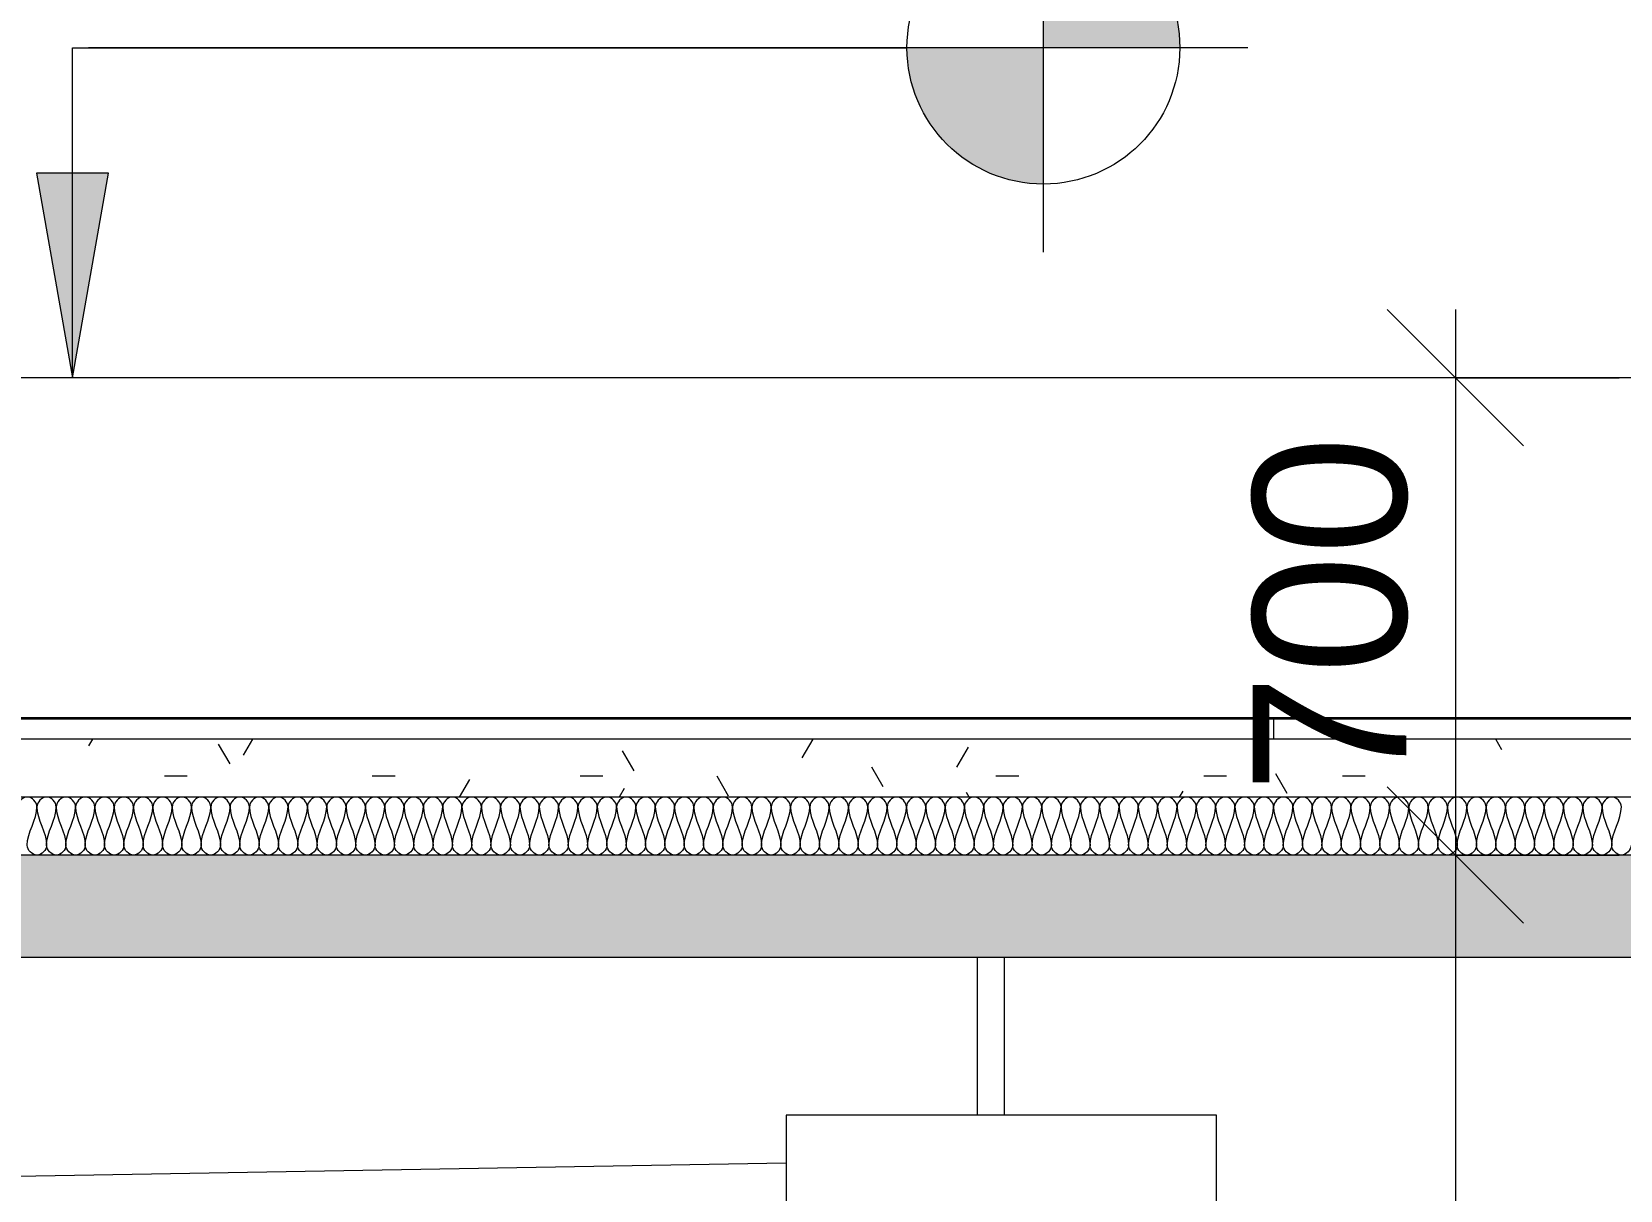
# Model space of a CAD drawing. Header units: millimetres. Extents: x -25665 to 60211, y -6376 to 13478.
# Drawn here: x 52241 to 54570, y 2558 to 4258 of the extents above; entities that cross this region are included whole.
import ezdxf

# ---------------------------------------------------------------- set-up
doc = ezdxf.new("R2010")
doc.units = ezdxf.units.MM
for name, color, linetype, lineweight in [('A-ANNO-DIMS', 211, 'Continuous', 9), ('A-ANNO-DIMS-100', 211, 'Continuous', 9), ('A-DETL', 90, 'Continuous', 9), ('A-DETL-GENF', 92, 'Continuous', 9), ('A-DETL-THIN', 151, 'Continuous', 9), ('A-DOOR', 31, 'Continuous', 9), ('A-FLOR', 192, 'Continuous', 9), ('A-FLOR-MCUT', 51, 'Continuous', 9), ('A-FLOR-PATT', 8, 'Continuous', 35), ('A-GENM', 13, 'Continuous', 9), ('G-ANNO-DIMS', 111, 'Continuous', 9)]:
    doc.layers.add(name, color=color, linetype=linetype, lineweight=lineweight)
doc.styles.add('Arial_3', font='arial.ttf', dxfattribs={"height": 225})
doc.dimstyles.new('Ele-dim-100', dxfattribs={"dimscale": 304.8, "dimtxt": 229.558365, "dimasz": 0.656168, "dimexe": 0.492126, "dimexo": 0.0625, "dimgap": 0.016404, "dimtad": 1, "dimdec": 0, "dimrnd": 5, "dimzin": 0, "dimdsep": 46, "dimtxsty": 'Arial_3', "dimblk1": 'OBLIQUE', "dimblk2": 'OBLIQUE', "dimsah": 1, "dimcen": 0.09, "dimdle": 0.328084, "dimazin": 0, "dimtfac": 1, "dimtdec": 4, "dimtix": 1, "dimtmove": 0, "dimatfit": 3, "dimfxl": 0.787402, "dimfxlon": 1, "dimtvp": 1, "dimtolj": 1, "dimtzin": 0, "dimarcsym": 2})

# ---------------------------------------------------------------- blocks, each defined once
blk = doc.blocks.new('overhead-sectinal-door - Rs1--1485922-Section - C')
at = {"layer": 'A-DOOR'}
for p, q in [((-14862.5, 2900), (-14862.5, 2668.6)), ((-14822.5, 2668.6), (-14822.5, 2900)), ((-14511.6, 2668.6), (-15142.5, 2668.6)), ((-15142.5, 2668.6), (-15142.5, 2468.6)), ((-14511.6, 2468.6), (-14511.6, 2668.6)), ((-15142.5, 2598), (-17822.5, 2551.2))]:
    blk.add_line(p, q, dxfattribs=at)
blk = doc.blocks.new('garage-proj - garage-proj-757421-Section - C')
at = {"layer": 'A-GENM'}
blk.add_line((-12977.8, 3750), (-16777.8, 3750), dxfattribs=at)
blk = doc.blocks.new('DIMBLOCK73-Section - C')
at = {"layer": 'A-ANNO-DIMS-100', "transparency": 16777216}
for p, q in [((54328, 3750), (54228, 3850)), ((54328, 3850), (54328, 3050)), ((54568, 3750), (54178, 3750)), ((54328, 3750), (54428, 3650)), ((54328, 3750), (54568, 3750)), ((54328, 3050), (54228, 3150)), ((54568, 3050), (54178, 3050)), ((54328, 3050), (54428, 2950)), ((54328, 3050), (54568, 3050))]:
    blk.add_line(p, q, dxfattribs=at)
at = {"layer": 'A-ANNO-DIMS-100', "color": 0, "transparency": 16777216, "insert": (54030.9, 3140.4), "char_height": 225, "width": 622.986, "attachment_point": 1, "rotation": 90, "line_spacing_factor": 0.941778, "style": 'Arial_3'}
blk.add_mtext('700', dxfattribs=at)
blk = doc.blocks.new('_Oblique')
at = {"color": 0, "linetype": 'ByBlock', "lineweight": -2}
blk.add_line((-0.5, -0.5), (0.5, 0.5), dxfattribs=at)
blk = doc.blocks.new('DIMBLOCK74-Section - C')
at = {"layer": 'A-ANNO-DIMS-100', "transparency": 16777216}
for p, q in [((54328, 3050), (54228, 3150)), ((54568, 3050), (54178, 3050)), ((54328, 3050), (54328, -100)), ((54328, 3050), (54428, 2950)), ((54328, 3050), (54568, 3050)), ((54328, 0), (54228, 100)), ((54568, 0), (54178, 0)), ((54328, 0), (54428, -100)), ((54328, 0), (54568, 0))]:
    blk.add_line(p, q, dxfattribs=at)
at = {"layer": 'A-ANNO-DIMS-100', "color": 0, "transparency": 16777216, "insert": (54030.9, 1178.9), "char_height": 225, "width": 830.648, "attachment_point": 1, "rotation": 90, "line_spacing_factor": 0.941778, "style": 'Arial_3'}
blk.add_mtext('3050', dxfattribs=at)
blk = doc.blocks.new('Spot Elevations - Standard-23738-Section - C')
at = {"layer": 'G-ANNO-DIMS'}
h = blk.add_hatch(color=256, dxfattribs=at)
edge = h.paths.add_edge_path()
edge.add_line((-14765.4, 4234.1), (-14565.4, 4234.1))
edge.add_arc((-14765.4, 4234.1), 200, 0, 90)
edge.add_line((-14765.4, 4434.1), (-14765.4, 4234.1))
h = blk.add_hatch(color=256, dxfattribs=at)
edge = h.paths.add_edge_path()
edge.add_line((-14765.4, 4234.1), (-14965.4, 4234.1))
edge.add_arc((-14765.4, 4234.1), 200, 180, 270)
edge.add_line((-14765.4, 4034.1), (-14765.4, 4234.1))
for p, q in [((-14765.4, 3934.1), (-14765.4, 4534.1)), ((-14465.4, 4234.1), (-16165.4, 4234.1))]:
    blk.add_line(p, q, dxfattribs=at)
blk.add_circle((-14765.4, 4234.1), 200, dxfattribs=at)

msp = doc.modelspace()

# ---------------------------------------------------------------- hatches: boundary and pattern name
at = {"layer": 'A-DETL-GENF'}
msp.add_hatch(color=253, dxfattribs=at).paths.add_polyline_path([(50411.5, 2400), (50611.5, 2400), (50611.5, 2900), (56611.4, 2900), (56611.4, 2400), (56811.4, 2400), (56811.4, 3550), (56611.4, 3550), (56611.4, 3050), (50611.5, 3050), (50611.5, 3550), (50411.5, 3550), (50411.5, 2424.4)])
at = {"layer": 'A-FLOR-PATT', "lineweight": 9}
h = msp.add_hatch(dxfattribs=at)
h.set_pattern_fill('FP_35', color=256, style=0, pattern_type=2)
h.set_pattern_definition([(90, (54060.4, 4690), (-2000, 1e-13), [])])
h.paths.add_polyline_path([(55355.6, 3220), (56371.4, 3220), (56361.4, 3250), (50861.5, 3250), (50851.5, 3220), (55310.6, 3220)])
h = msp.add_hatch(dxfattribs=at)
h.set_pattern_fill('FP_36', color=256, style=0, pattern_type=2)
h.set_pattern_definition([(0, (54060.36, 4690), (406.4, 101.6), [33.528, -271.272, 33.528, -271.272, -1625.6]), (0, (54060.36, 4690), (406.4, 101.6), [-609.6, 33.528, -576.072, 33.528, -271.272, -711.2]), (0, (54060.36, 4690), (406.4, 101.6), [-1524, 33.528, -169.672, 33.528, -474.472]), (120, (54212.76, 4740.8), (-291.1882, 301.1527), [33.528, -271.272, 33.528, -271.272, -1625.6]), (120, (54212.76, 4740.8), (-291.1882, 301.1527), [-609.6, 33.528, -576.072, 33.528, -271.272, -711.2]), (120, (54212.76, 4740.8), (-291.1882, 301.1527), [-1524, 33.528, -169.672, 33.528, -474.472]), (240, (54263.56, 4944), (-115.2118, -402.7527), [33.528, -271.272, 33.528, -271.272, -1625.6]), (240, (54263.56, 4944), (-115.2118, -402.7527), [-609.6, 33.528, -576.072, 33.528, -271.272, -711.2]), (240, (54263.56, 4944), (-115.2118, -402.7527), [-1524, 33.528, -169.672, 33.528, -474.472])])
h.paths.add_polyline_path([(50861.5, 3135), (56611.4, 3135), (56611.4, 3220), (50611.5, 3220), (50611.5, 3135), (50851.5, 3135)])
at = {"layer": 'G-ANNO-DIMS'}
msp.add_hatch(color=256, dxfattribs=at).paths.add_polyline_path([(52300.1, 3750), (52353, 4050), (52247.3, 4050)])

# ---------------------------------------------------------------- linework, layer by layer
at = {"layer": 'A-DETL'}
for points in [[(52248.1, 3120.8), (52248.1, 3127.5), (52233.9, 3142.5), (52219.8, 3127.5), (52219.8, 3120.8)], [(52276.4, 3120.8), (52276.4, 3127.5), (52262.3, 3142.5), (52248.1, 3127.5), (52248.1, 3120.8)], [(52304.8, 3120.8), (52304.8, 3127.5), (52290.6, 3142.5), (52276.4, 3127.5), (52276.4, 3120.8)], [(52333.1, 3120.8), (52333.1, 3127.5), (52318.9, 3142.5), (52304.8, 3127.5), (52304.8, 3120.8)], [(52361.4, 3120.8), (52361.4, 3127.5), (52347.3, 3142.5), (52333.1, 3127.5), (52333.1, 3120.8)], [(52389.8, 3120.8), (52389.8, 3127.5), (52375.6, 3142.5), (52361.4, 3127.5), (52361.4, 3120.8)], [(52418.1, 3120.8), (52418.1, 3127.5), (52403.9, 3142.5), (52389.8, 3127.5), (52389.8, 3120.8)], [(52446.4, 3120.8), (52446.4, 3127.5), (52432.3, 3142.5), (52418.1, 3127.5), (52418.1, 3120.8)], [(52474.8, 3120.8), (52474.8, 3127.5), (52460.6, 3142.5), (52446.4, 3127.5), (52446.4, 3120.8)], [(52503.1, 3120.8), (52503.1, 3127.5), (52488.9, 3142.5), (52474.8, 3127.5), (52474.8, 3120.8)], [(52531.4, 3120.8), (52531.4, 3127.5), (52517.3, 3142.5), (52503.1, 3127.5), (52503.1, 3120.8)], [(52559.8, 3120.8), (52559.8, 3127.5), (52545.6, 3142.5), (52531.4, 3127.5), (52531.4, 3120.8)], [(52588.1, 3120.8), (52588.1, 3127.5), (52573.9, 3142.5), (52559.8, 3127.5), (52559.8, 3120.8)], [(52616.4, 3120.8), (52616.4, 3127.5), (52602.3, 3142.5), (52588.1, 3127.5), (52588.1, 3120.8)], [(52644.8, 3120.8), (52644.8, 3127.5), (52630.6, 3142.5), (52616.4, 3127.5), (52616.4, 3120.8)], [(52673.1, 3120.8), (52673.1, 3127.5), (52658.9, 3142.5), (52644.8, 3127.5), (52644.8, 3120.8)], [(52701.4, 3120.8), (52701.4, 3127.5), (52687.3, 3142.5), (52673.1, 3127.5), (52673.1, 3120.8)], [(52729.8, 3120.8), (52729.8, 3127.5), (52715.6, 3142.5), (52701.4, 3127.5), (52701.4, 3120.8)], [(52758.1, 3120.8), (52758.1, 3127.5), (52743.9, 3142.5), (52729.8, 3127.5), (52729.8, 3120.8)], [(52786.4, 3120.8), (52786.4, 3127.5), (52772.3, 3142.5), (52758.1, 3127.5), (52758.1, 3120.8)], [(52814.8, 3120.8), (52814.8, 3127.5), (52800.6, 3142.5), (52786.4, 3127.5), (52786.4, 3120.8)], [(52843.1, 3120.8), (52843.1, 3127.5), (52828.9, 3142.5), (52814.8, 3127.5), (52814.8, 3120.8)], [(52871.4, 3120.8), (52871.4, 3127.5), (52857.3, 3142.5), (52843.1, 3127.5), (52843.1, 3120.8)], [(52899.8, 3120.8), (52899.8, 3127.5), (52885.6, 3142.5), (52871.4, 3127.5), (52871.4, 3120.8)], [(52928.1, 3120.8), (52928.1, 3127.5), (52913.9, 3142.5), (52899.8, 3127.5), (52899.8, 3120.8)], [(52956.4, 3120.8), (52956.4, 3127.5), (52942.3, 3142.5), (52928.1, 3127.5), (52928.1, 3120.8)], [(52984.8, 3120.8), (52984.8, 3127.5), (52970.6, 3142.5), (52956.4, 3127.5), (52956.4, 3120.8)], [(53013.1, 3120.8), (53013.1, 3127.5), (52998.9, 3142.5), (52984.8, 3127.5), (52984.8, 3120.8)], [(53041.4, 3120.8), (53041.4, 3127.5), (53027.3, 3142.5), (53013.1, 3127.5), (53013.1, 3120.8)], [(53069.8, 3120.8), (53069.8, 3127.5), (53055.6, 3142.5), (53041.4, 3127.5), (53041.4, 3120.8)], [(53098.1, 3120.8), (53098.1, 3127.5), (53083.9, 3142.5), (53069.8, 3127.5), (53069.8, 3120.8)], [(53126.4, 3120.8), (53126.4, 3127.5), (53112.3, 3142.5), (53098.1, 3127.5), (53098.1, 3120.8)], [(53154.8, 3120.8), (53154.8, 3127.5), (53140.6, 3142.5), (53126.4, 3127.5), (53126.4, 3120.8)], [(53183.1, 3120.8), (53183.1, 3127.5), (53168.9, 3142.5), (53154.8, 3127.5), (53154.8, 3120.8)], [(53211.4, 3120.8), (53211.4, 3127.5), (53197.3, 3142.5), (53183.1, 3127.5), (53183.1, 3120.8)], [(53239.8, 3120.8), (53239.8, 3127.5), (53225.6, 3142.5), (53211.4, 3127.5), (53211.4, 3120.8)], [(53268.1, 3120.8), (53268.1, 3127.5), (53253.9, 3142.5), (53239.8, 3127.5), (53239.8, 3120.8)], [(53296.4, 3120.8), (53296.4, 3127.5), (53282.3, 3142.5), (53268.1, 3127.5), (53268.1, 3120.8)], [(53324.8, 3120.8), (53324.8, 3127.5), (53310.6, 3142.5), (53296.4, 3127.5), (53296.4, 3120.8)], [(53353.1, 3120.8), (53353.1, 3127.5), (53338.9, 3142.5), (53324.8, 3127.5), (53324.8, 3120.8)], [(53381.4, 3120.8), (53381.4, 3127.5), (53367.3, 3142.5), (53353.1, 3127.5), (53353.1, 3120.8)], [(53409.8, 3120.8), (53409.8, 3127.5), (53395.6, 3142.5), (53381.4, 3127.5), (53381.4, 3120.8)], [(53438.1, 3120.8), (53438.1, 3127.5), (53423.9, 3142.5), (53409.8, 3127.5), (53409.8, 3120.8)], [(53466.4, 3120.8), (53466.4, 3127.5), (53452.3, 3142.5), (53438.1, 3127.5), (53438.1, 3120.8)], [(53494.8, 3120.8), (53494.8, 3127.5), (53480.6, 3142.5), (53466.4, 3127.5), (53466.4, 3120.8)], [(53523.1, 3120.8), (53523.1, 3127.5), (53508.9, 3142.5), (53494.8, 3127.5), (53494.8, 3120.8)], [(53551.4, 3120.8), (53551.4, 3127.5), (53537.3, 3142.5), (53523.1, 3127.5), (53523.1, 3120.8)], [(53579.8, 3120.8), (53579.8, 3127.5), (53565.6, 3142.5), (53551.4, 3127.5), (53551.4, 3120.8)], [(53608.1, 3120.8), (53608.1, 3127.5), (53593.9, 3142.5), (53579.8, 3127.5), (53579.8, 3120.8)], [(53636.4, 3120.8), (53636.4, 3127.5), (53622.3, 3142.5), (53608.1, 3127.5), (53608.1, 3120.8)], [(53664.8, 3120.8), (53664.8, 3127.5), (53650.6, 3142.5), (53636.4, 3127.5), (53636.4, 3120.8)], [(53693.1, 3120.8), (53693.1, 3127.5), (53678.9, 3142.5), (53664.8, 3127.5), (53664.8, 3120.8)], [(53721.4, 3120.8), (53721.4, 3127.5), (53707.3, 3142.5), (53693.1, 3127.5), (53693.1, 3120.8)], [(53749.8, 3120.8), (53749.8, 3127.5), (53735.6, 3142.5), (53721.4, 3127.5), (53721.4, 3120.8)], [(53778.1, 3120.8), (53778.1, 3127.5), (53763.9, 3142.5), (53749.8, 3127.5), (53749.8, 3120.8)], [(53806.4, 3120.8), (53806.4, 3127.5), (53792.3, 3142.5), (53778.1, 3127.5), (53778.1, 3120.8)], [(53834.8, 3120.8), (53834.8, 3127.5), (53820.6, 3142.5), (53806.4, 3127.5), (53806.4, 3120.8)], [(53863.1, 3120.8), (53863.1, 3127.5), (53848.9, 3142.5), (53834.8, 3127.5), (53834.8, 3120.8)], [(53891.4, 3120.8), (53891.4, 3127.5), (53877.3, 3142.5), (53863.1, 3127.5), (53863.1, 3120.8)], [(53919.8, 3120.8), (53919.8, 3127.5), (53905.6, 3142.5), (53891.4, 3127.5), (53891.4, 3120.8)], [(53948.1, 3120.8), (53948.1, 3127.5), (53933.9, 3142.5), (53919.8, 3127.5), (53919.8, 3120.8)], [(53976.4, 3120.8), (53976.4, 3127.5), (53962.3, 3142.5), (53948.1, 3127.5), (53948.1, 3120.8)], [(54004.8, 3120.8), (54004.8, 3127.5), (53990.6, 3142.5), (53976.4, 3127.5), (53976.4, 3120.8)], [(54033.1, 3120.8), (54033.1, 3127.5), (54018.9, 3142.5), (54004.8, 3127.5), (54004.8, 3120.8)], [(54061.4, 3120.8), (54061.4, 3127.5), (54047.3, 3142.5), (54033.1, 3127.5), (54033.1, 3120.8)], [(54089.8, 3120.8), (54089.8, 3127.5), (54075.6, 3142.5), (54061.4, 3127.5), (54061.4, 3120.8)], [(54118.1, 3120.8), (54118.1, 3127.5), (54103.9, 3142.5), (54089.8, 3127.5), (54089.8, 3120.8)], [(54146.4, 3120.8), (54146.4, 3127.5), (54132.3, 3142.5), (54118.1, 3127.5), (54118.1, 3120.8)], [(54174.8, 3120.8), (54174.8, 3127.5), (54160.6, 3142.5), (54146.4, 3127.5), (54146.4, 3120.8)], [(54203.1, 3120.8), (54203.1, 3127.5), (54188.9, 3142.5), (54174.8, 3127.5), (54174.8, 3120.8)], [(54231.4, 3120.8), (54231.4, 3127.5), (54217.3, 3142.5), (54203.1, 3127.5), (54203.1, 3120.8)], [(54259.8, 3120.8), (54259.8, 3127.5), (54245.6, 3142.5), (54231.4, 3127.5), (54231.4, 3120.8)], [(54288.1, 3120.8), (54288.1, 3127.5), (54273.9, 3142.5), (54259.8, 3127.5), (54259.8, 3120.8)], [(54316.4, 3120.8), (54316.4, 3127.5), (54302.3, 3142.5), (54288.1, 3127.5), (54288.1, 3120.8)], [(54344.8, 3120.8), (54344.8, 3127.5), (54330.6, 3142.5), (54316.4, 3127.5), (54316.4, 3120.8)], [(54373.1, 3120.8), (54373.1, 3127.5), (54358.9, 3142.5), (54344.8, 3127.5), (54344.8, 3120.8)], [(54401.4, 3120.8), (54401.4, 3127.5), (54387.3, 3142.5), (54373.1, 3127.5), (54373.1, 3120.8)], [(54429.8, 3120.8), (54429.8, 3127.5), (54415.6, 3142.5), (54401.4, 3127.5), (54401.4, 3120.8)], [(54458.1, 3120.8), (54458.1, 3127.5), (54443.9, 3142.5), (54429.8, 3127.5), (54429.8, 3120.8)], [(54486.4, 3120.8), (54486.4, 3127.5), (54472.3, 3142.5), (54458.1, 3127.5), (54458.1, 3120.8)], [(54514.8, 3120.8), (54514.8, 3127.5), (54500.6, 3142.5), (54486.4, 3127.5), (54486.4, 3120.8)], [(54543.1, 3120.8), (54543.1, 3127.5), (54528.9, 3142.5), (54514.8, 3127.5), (54514.8, 3120.8)], [(54571.4, 3120.8), (54571.4, 3127.5), (54557.3, 3142.5), (54543.1, 3127.5), (54543.1, 3120.8)], [(52233.9, 3064.2), (52233.9, 3083.6), (52248.1, 3101.4), (52248.1, 3120.8)], [(52248.1, 3120.8), (52248.1, 3101.4), (52262.3, 3083.6), (52262.3, 3064.2)], [(52262.3, 3064.2), (52262.3, 3083.6), (52276.4, 3101.4), (52276.4, 3120.8)], [(52276.4, 3120.8), (52276.4, 3101.4), (52290.6, 3083.6), (52290.6, 3064.2)], [(52290.6, 3064.2), (52290.6, 3083.6), (52304.8, 3101.4), (52304.8, 3120.8)], [(52304.8, 3120.8), (52304.8, 3101.4), (52318.9, 3083.6), (52318.9, 3064.2)], [(52318.9, 3064.2), (52318.9, 3083.6), (52333.1, 3101.4), (52333.1, 3120.8)], [(52333.1, 3120.8), (52333.1, 3101.4), (52347.3, 3083.6), (52347.3, 3064.2)], [(52347.3, 3064.2), (52347.3, 3083.6), (52361.4, 3101.4), (52361.4, 3120.8)], [(52361.4, 3120.8), (52361.4, 3101.4), (52375.6, 3083.6), (52375.6, 3064.2)], [(52375.6, 3064.2), (52375.6, 3083.6), (52389.8, 3101.4), (52389.8, 3120.8)], [(52389.8, 3120.8), (52389.8, 3101.4), (52403.9, 3083.6), (52403.9, 3064.2)], [(52403.9, 3064.2), (52403.9, 3083.6), (52418.1, 3101.4), (52418.1, 3120.8)], [(52418.1, 3120.8), (52418.1, 3101.4), (52432.3, 3083.6), (52432.3, 3064.2)], [(52432.3, 3064.2), (52432.3, 3083.6), (52446.4, 3101.4), (52446.4, 3120.8)], [(52446.4, 3120.8), (52446.4, 3101.4), (52460.6, 3083.6), (52460.6, 3064.2)], [(52460.6, 3064.2), (52460.6, 3083.6), (52474.8, 3101.4), (52474.8, 3120.8)], [(52474.8, 3120.8), (52474.8, 3101.4), (52488.9, 3083.6), (52488.9, 3064.2)], [(52488.9, 3064.2), (52488.9, 3083.6), (52503.1, 3101.4), (52503.1, 3120.8)], [(52503.1, 3120.8), (52503.1, 3101.4), (52517.3, 3083.6), (52517.3, 3064.2)], [(52517.3, 3064.2), (52517.3, 3083.6), (52531.4, 3101.4), (52531.4, 3120.8)], [(52531.4, 3120.8), (52531.4, 3101.4), (52545.6, 3083.6), (52545.6, 3064.2)], [(52545.6, 3064.2), (52545.6, 3083.6), (52559.8, 3101.4), (52559.8, 3120.8)], [(52559.8, 3120.8), (52559.8, 3101.4), (52573.9, 3083.6), (52573.9, 3064.2)], [(52573.9, 3064.2), (52573.9, 3083.6), (52588.1, 3101.4), (52588.1, 3120.8)], [(52588.1, 3120.8), (52588.1, 3101.4), (52602.3, 3083.6), (52602.3, 3064.2)], [(52602.3, 3064.2), (52602.3, 3083.6), (52616.4, 3101.4), (52616.4, 3120.8)], [(52616.4, 3120.8), (52616.4, 3101.4), (52630.6, 3083.6), (52630.6, 3064.2)], [(52630.6, 3064.2), (52630.6, 3083.6), (52644.8, 3101.4), (52644.8, 3120.8)], [(52644.8, 3120.8), (52644.8, 3101.4), (52658.9, 3083.6), (52658.9, 3064.2)], [(52658.9, 3064.2), (52658.9, 3083.6), (52673.1, 3101.4), (52673.1, 3120.8)], [(52673.1, 3120.8), (52673.1, 3101.4), (52687.3, 3083.6), (52687.3, 3064.2)], [(52687.3, 3064.2), (52687.3, 3083.6), (52701.4, 3101.4), (52701.4, 3120.8)], [(52701.4, 3120.8), (52701.4, 3101.4), (52715.6, 3083.6), (52715.6, 3064.2)], [(52715.6, 3064.2), (52715.6, 3083.6), (52729.8, 3101.4), (52729.8, 3120.8)], [(52729.8, 3120.8), (52729.8, 3101.4), (52743.9, 3083.6), (52743.9, 3064.2)], [(52743.9, 3064.2), (52743.9, 3083.6), (52758.1, 3101.4), (52758.1, 3120.8)], [(52758.1, 3120.8), (52758.1, 3101.4), (52772.3, 3083.6), (52772.3, 3064.2)], [(52772.3, 3064.2), (52772.3, 3083.6), (52786.4, 3101.4), (52786.4, 3120.8)], [(52786.4, 3120.8), (52786.4, 3101.4), (52800.6, 3083.6), (52800.6, 3064.2)], [(52800.6, 3064.2), (52800.6, 3083.6), (52814.8, 3101.4), (52814.8, 3120.8)], [(52814.8, 3120.8), (52814.8, 3101.4), (52828.9, 3083.6), (52828.9, 3064.2)], [(52828.9, 3064.2), (52828.9, 3083.6), (52843.1, 3101.4), (52843.1, 3120.8)], [(52843.1, 3120.8), (52843.1, 3101.4), (52857.3, 3083.6), (52857.3, 3064.2)], [(52857.3, 3064.2), (52857.3, 3083.6), (52871.4, 3101.4), (52871.4, 3120.8)], [(52871.4, 3120.8), (52871.4, 3101.4), (52885.6, 3083.6), (52885.6, 3064.2)], [(52885.6, 3064.2), (52885.6, 3083.6), (52899.8, 3101.4), (52899.8, 3120.8)], [(52899.8, 3120.8), (52899.8, 3101.4), (52913.9, 3083.6), (52913.9, 3064.2)], [(52913.9, 3064.2), (52913.9, 3083.6), (52928.1, 3101.4), (52928.1, 3120.8)], [(52928.1, 3120.8), (52928.1, 3101.4), (52942.3, 3083.6), (52942.3, 3064.2)], [(52942.3, 3064.2), (52942.3, 3083.6), (52956.4, 3101.4), (52956.4, 3120.8)], [(52956.4, 3120.8), (52956.4, 3101.4), (52970.6, 3083.6), (52970.6, 3064.2)], [(52970.6, 3064.2), (52970.6, 3083.6), (52984.8, 3101.4), (52984.8, 3120.8)], [(52984.8, 3120.8), (52984.8, 3101.4), (52998.9, 3083.6), (52998.9, 3064.2)], [(52998.9, 3064.2), (52998.9, 3083.6), (53013.1, 3101.4), (53013.1, 3120.8)], [(53013.1, 3120.8), (53013.1, 3101.4), (53027.3, 3083.6), (53027.3, 3064.2)], [(53027.3, 3064.2), (53027.3, 3083.6), (53041.4, 3101.4), (53041.4, 3120.8)], [(53041.4, 3120.8), (53041.4, 3101.4), (53055.6, 3083.6), (53055.6, 3064.2)], [(53055.6, 3064.2), (53055.6, 3083.6), (53069.8, 3101.4), (53069.8, 3120.8)], [(53069.8, 3120.8), (53069.8, 3101.4), (53083.9, 3083.6), (53083.9, 3064.2)], [(53083.9, 3064.2), (53083.9, 3083.6), (53098.1, 3101.4), (53098.1, 3120.8)], [(53098.1, 3120.8), (53098.1, 3101.4), (53112.3, 3083.6), (53112.3, 3064.2)], [(53112.3, 3064.2), (53112.3, 3083.6), (53126.4, 3101.4), (53126.4, 3120.8)], [(53126.4, 3120.8), (53126.4, 3101.4), (53140.6, 3083.6), (53140.6, 3064.2)], [(53140.6, 3064.2), (53140.6, 3083.6), (53154.8, 3101.4), (53154.8, 3120.8)], [(53154.8, 3120.8), (53154.8, 3101.4), (53168.9, 3083.6), (53168.9, 3064.2)], [(53168.9, 3064.2), (53168.9, 3083.6), (53183.1, 3101.4), (53183.1, 3120.8)], [(53183.1, 3120.8), (53183.1, 3101.4), (53197.3, 3083.6), (53197.3, 3064.2)], [(53197.3, 3064.2), (53197.3, 3083.6), (53211.4, 3101.4), (53211.4, 3120.8)], [(53211.4, 3120.8), (53211.4, 3101.4), (53225.6, 3083.6), (53225.6, 3064.2)], [(53225.6, 3064.2), (53225.6, 3083.6), (53239.8, 3101.4), (53239.8, 3120.8)], [(53239.8, 3120.8), (53239.8, 3101.4), (53253.9, 3083.6), (53253.9, 3064.2)], [(53253.9, 3064.2), (53253.9, 3083.6), (53268.1, 3101.4), (53268.1, 3120.8)], [(53268.1, 3120.8), (53268.1, 3101.4), (53282.3, 3083.6), (53282.3, 3064.2)], [(53282.3, 3064.2), (53282.3, 3083.6), (53296.4, 3101.4), (53296.4, 3120.8)], [(53296.4, 3120.8), (53296.4, 3101.4), (53310.6, 3083.6), (53310.6, 3064.2)], [(53310.6, 3064.2), (53310.6, 3083.6), (53324.8, 3101.4), (53324.8, 3120.8)], [(53324.8, 3120.8), (53324.8, 3101.4), (53338.9, 3083.6), (53338.9, 3064.2)], [(53338.9, 3064.2), (53338.9, 3083.6), (53353.1, 3101.4), (53353.1, 3120.8)], [(53353.1, 3120.8), (53353.1, 3101.4), (53367.3, 3083.6), (53367.3, 3064.2)], [(53367.3, 3064.2), (53367.3, 3083.6), (53381.4, 3101.4), (53381.4, 3120.8)], [(53381.4, 3120.8), (53381.4, 3101.4), (53395.6, 3083.6), (53395.6, 3064.2)], [(53395.6, 3064.2), (53395.6, 3083.6), (53409.8, 3101.4), (53409.8, 3120.8)], [(53409.8, 3120.8), (53409.8, 3101.4), (53423.9, 3083.6), (53423.9, 3064.2)], [(53423.9, 3064.2), (53423.9, 3083.6), (53438.1, 3101.4), (53438.1, 3120.8)], [(53438.1, 3120.8), (53438.1, 3101.4), (53452.3, 3083.6), (53452.3, 3064.2)], [(53452.3, 3064.2), (53452.3, 3083.6), (53466.4, 3101.4), (53466.4, 3120.8)], [(53466.4, 3120.8), (53466.4, 3101.4), (53480.6, 3083.6), (53480.6, 3064.2)], [(53480.6, 3064.2), (53480.6, 3083.6), (53494.8, 3101.4), (53494.8, 3120.8)], [(53494.8, 3120.8), (53494.8, 3101.4), (53508.9, 3083.6), (53508.9, 3064.2)], [(53508.9, 3064.2), (53508.9, 3083.6), (53523.1, 3101.4), (53523.1, 3120.8)], [(53523.1, 3120.8), (53523.1, 3101.4), (53537.3, 3083.6), (53537.3, 3064.2)], [(53537.3, 3064.2), (53537.3, 3083.6), (53551.4, 3101.4), (53551.4, 3120.8)], [(53551.4, 3120.8), (53551.4, 3101.4), (53565.6, 3083.6), (53565.6, 3064.2)], [(53565.6, 3064.2), (53565.6, 3083.6), (53579.8, 3101.4), (53579.8, 3120.8)], [(53579.8, 3120.8), (53579.8, 3101.4), (53593.9, 3083.6), (53593.9, 3064.2)], [(53593.9, 3064.2), (53593.9, 3083.6), (53608.1, 3101.4), (53608.1, 3120.8)], [(53608.1, 3120.8), (53608.1, 3101.4), (53622.3, 3083.6), (53622.3, 3064.2)], [(53622.3, 3064.2), (53622.3, 3083.6), (53636.4, 3101.4), (53636.4, 3120.8)], [(53636.4, 3120.8), (53636.4, 3101.4), (53650.6, 3083.6), (53650.6, 3064.2)], [(53650.6, 3064.2), (53650.6, 3083.6), (53664.8, 3101.4), (53664.8, 3120.8)], [(53664.8, 3120.8), (53664.8, 3101.4), (53678.9, 3083.6), (53678.9, 3064.2)], [(53678.9, 3064.2), (53678.9, 3083.6), (53693.1, 3101.4), (53693.1, 3120.8)], [(53693.1, 3120.8), (53693.1, 3101.4), (53707.3, 3083.6), (53707.3, 3064.2)], [(53707.3, 3064.2), (53707.3, 3083.6), (53721.4, 3101.4), (53721.4, 3120.8)], [(53721.4, 3120.8), (53721.4, 3101.4), (53735.6, 3083.6), (53735.6, 3064.2)], [(53735.6, 3064.2), (53735.6, 3083.6), (53749.8, 3101.4), (53749.8, 3120.8)], [(53749.8, 3120.8), (53749.8, 3101.4), (53763.9, 3083.6), (53763.9, 3064.2)], [(53763.9, 3064.2), (53763.9, 3083.6), (53778.1, 3101.4), (53778.1, 3120.8)], [(53778.1, 3120.8), (53778.1, 3101.4), (53792.3, 3083.6), (53792.3, 3064.2)], [(53792.3, 3064.2), (53792.3, 3083.6), (53806.4, 3101.4), (53806.4, 3120.8)], [(53806.4, 3120.8), (53806.4, 3101.4), (53820.6, 3083.6), (53820.6, 3064.2)], [(53820.6, 3064.2), (53820.6, 3083.6), (53834.8, 3101.4), (53834.8, 3120.8)], [(53834.8, 3120.8), (53834.8, 3101.4), (53848.9, 3083.6), (53848.9, 3064.2)], [(53848.9, 3064.2), (53848.9, 3083.6), (53863.1, 3101.4), (53863.1, 3120.8)], [(53863.1, 3120.8), (53863.1, 3101.4), (53877.3, 3083.6), (53877.3, 3064.2)], [(53877.3, 3064.2), (53877.3, 3083.6), (53891.4, 3101.4), (53891.4, 3120.8)], [(53891.4, 3120.8), (53891.4, 3101.4), (53905.6, 3083.6), (53905.6, 3064.2)], [(53905.6, 3064.2), (53905.6, 3083.6), (53919.8, 3101.4), (53919.8, 3120.8)], [(53919.8, 3120.8), (53919.8, 3101.4), (53933.9, 3083.6), (53933.9, 3064.2)], [(53933.9, 3064.2), (53933.9, 3083.6), (53948.1, 3101.4), (53948.1, 3120.8)], [(53948.1, 3120.8), (53948.1, 3101.4), (53962.3, 3083.6), (53962.3, 3064.2)], [(53962.3, 3064.2), (53962.3, 3083.6), (53976.4, 3101.4), (53976.4, 3120.8)], [(53976.4, 3120.8), (53976.4, 3101.4), (53990.6, 3083.6), (53990.6, 3064.2)], [(53990.6, 3064.2), (53990.6, 3083.6), (54004.8, 3101.4), (54004.8, 3120.8)], [(54004.8, 3120.8), (54004.8, 3101.4), (54018.9, 3083.6), (54018.9, 3064.2)], [(54018.9, 3064.2), (54018.9, 3083.6), (54033.1, 3101.4), (54033.1, 3120.8)], [(54033.1, 3120.8), (54033.1, 3101.4), (54047.3, 3083.6), (54047.3, 3064.2)], [(54047.3, 3064.2), (54047.3, 3083.6), (54061.4, 3101.4), (54061.4, 3120.8)], [(54061.4, 3120.8), (54061.4, 3101.4), (54075.6, 3083.6), (54075.6, 3064.2)], [(54075.6, 3064.2), (54075.6, 3083.6), (54089.8, 3101.4), (54089.8, 3120.8)], [(54089.8, 3120.8), (54089.8, 3101.4), (54103.9, 3083.6), (54103.9, 3064.2)], [(54103.9, 3064.2), (54103.9, 3083.6), (54118.1, 3101.4), (54118.1, 3120.8)], [(54118.1, 3120.8), (54118.1, 3101.4), (54132.3, 3083.6), (54132.3, 3064.2)], [(54132.3, 3064.2), (54132.3, 3083.6), (54146.4, 3101.4), (54146.4, 3120.8)], [(54146.4, 3120.8), (54146.4, 3101.4), (54160.6, 3083.6), (54160.6, 3064.2)], [(54160.6, 3064.2), (54160.6, 3083.6), (54174.8, 3101.4), (54174.8, 3120.8)], [(54174.8, 3120.8), (54174.8, 3101.4), (54188.9, 3083.6), (54188.9, 3064.2)], [(54188.9, 3064.2), (54188.9, 3083.6), (54203.1, 3101.4), (54203.1, 3120.8)], [(54203.1, 3120.8), (54203.1, 3101.4), (54217.3, 3083.6), (54217.3, 3064.2)], [(54217.3, 3064.2), (54217.3, 3083.6), (54231.4, 3101.4), (54231.4, 3120.8)], [(54231.4, 3120.8), (54231.4, 3101.4), (54245.6, 3083.6), (54245.6, 3064.2)], [(54245.6, 3064.2), (54245.6, 3083.6), (54259.8, 3101.4), (54259.8, 3120.8)], [(54259.8, 3120.8), (54259.8, 3101.4), (54273.9, 3083.6), (54273.9, 3064.2)], [(54273.9, 3064.2), (54273.9, 3083.6), (54288.1, 3101.4), (54288.1, 3120.8)], [(54288.1, 3120.8), (54288.1, 3101.4), (54302.3, 3083.6), (54302.3, 3064.2)], [(54302.3, 3064.2), (54302.3, 3083.6), (54316.4, 3101.4), (54316.4, 3120.8)], [(54316.4, 3120.8), (54316.4, 3101.4), (54330.6, 3083.6), (54330.6, 3064.2)], [(54330.6, 3064.2), (54330.6, 3083.6), (54344.8, 3101.4), (54344.8, 3120.8)], [(54344.8, 3120.8), (54344.8, 3101.4), (54358.9, 3083.6), (54358.9, 3064.2)], [(54358.9, 3064.2), (54358.9, 3083.6), (54373.1, 3101.4), (54373.1, 3120.8)], [(54373.1, 3120.8), (54373.1, 3101.4), (54387.3, 3083.6), (54387.3, 3064.2)], [(54387.3, 3064.2), (54387.3, 3083.6), (54401.4, 3101.4), (54401.4, 3120.8)], [(54401.4, 3120.8), (54401.4, 3101.4), (54415.6, 3083.6), (54415.6, 3064.2)], [(54415.6, 3064.2), (54415.6, 3083.6), (54429.8, 3101.4), (54429.8, 3120.8)], [(54429.8, 3120.8), (54429.8, 3101.4), (54443.9, 3083.6), (54443.9, 3064.2)], [(54443.9, 3064.2), (54443.9, 3083.6), (54458.1, 3101.4), (54458.1, 3120.8)], [(54458.1, 3120.8), (54458.1, 3101.4), (54472.3, 3083.6), (54472.3, 3064.2)], [(54472.3, 3064.2), (54472.3, 3083.6), (54486.4, 3101.4), (54486.4, 3120.8)], [(54486.4, 3120.8), (54486.4, 3101.4), (54500.6, 3083.6), (54500.6, 3064.2)], [(54500.6, 3064.2), (54500.6, 3083.6), (54514.8, 3101.4), (54514.8, 3120.8)], [(54514.8, 3120.8), (54514.8, 3101.4), (54528.9, 3083.6), (54528.9, 3064.2)], [(54528.9, 3064.2), (54528.9, 3083.6), (54543.1, 3101.4), (54543.1, 3120.8)], [(54543.1, 3120.8), (54543.1, 3101.4), (54557.3, 3083.6), (54557.3, 3064.2)], [(54557.3, 3064.2), (54557.3, 3083.6), (54571.4, 3101.4), (54571.4, 3120.8)], [(52262.3, 3064.2), (52262.3, 3057.5), (52248.1, 3042.5), (52233.9, 3057.5), (52233.9, 3064.2)], [(52290.6, 3064.2), (52290.6, 3057.5), (52276.4, 3042.5), (52262.3, 3057.5), (52262.3, 3064.2)], [(52318.9, 3064.2), (52318.9, 3057.5), (52304.8, 3042.5), (52290.6, 3057.5), (52290.6, 3064.2)], [(52347.3, 3064.2), (52347.3, 3057.5), (52333.1, 3042.5), (52318.9, 3057.5), (52318.9, 3064.2)], [(52375.6, 3064.2), (52375.6, 3057.5), (52361.4, 3042.5), (52347.3, 3057.5), (52347.3, 3064.2)], [(52403.9, 3064.2), (52403.9, 3057.5), (52389.8, 3042.5), (52375.6, 3057.5), (52375.6, 3064.2)], [(52432.3, 3064.2), (52432.3, 3057.5), (52418.1, 3042.5), (52403.9, 3057.5), (52403.9, 3064.2)], [(52460.6, 3064.2), (52460.6, 3057.5), (52446.4, 3042.5), (52432.3, 3057.5), (52432.3, 3064.2)], [(52488.9, 3064.2), (52488.9, 3057.5), (52474.8, 3042.5), (52460.6, 3057.5), (52460.6, 3064.2)], [(52517.3, 3064.2), (52517.3, 3057.5), (52503.1, 3042.5), (52488.9, 3057.5), (52488.9, 3064.2)], [(52545.6, 3064.2), (52545.6, 3057.5), (52531.4, 3042.5), (52517.3, 3057.5), (52517.3, 3064.2)], [(52573.9, 3064.2), (52573.9, 3057.5), (52559.8, 3042.5), (52545.6, 3057.5), (52545.6, 3064.2)], [(52602.3, 3064.2), (52602.3, 3057.5), (52588.1, 3042.5), (52573.9, 3057.5), (52573.9, 3064.2)], [(52630.6, 3064.2), (52630.6, 3057.5), (52616.4, 3042.5), (52602.3, 3057.5), (52602.3, 3064.2)], [(52658.9, 3064.2), (52658.9, 3057.5), (52644.8, 3042.5), (52630.6, 3057.5), (52630.6, 3064.2)], [(52687.3, 3064.2), (52687.3, 3057.5), (52673.1, 3042.5), (52658.9, 3057.5), (52658.9, 3064.2)], [(52715.6, 3064.2), (52715.6, 3057.5), (52701.4, 3042.5), (52687.3, 3057.5), (52687.3, 3064.2)], [(52743.9, 3064.2), (52743.9, 3057.5), (52729.8, 3042.5), (52715.6, 3057.5), (52715.6, 3064.2)], [(52772.3, 3064.2), (52772.3, 3057.5), (52758.1, 3042.5), (52743.9, 3057.5), (52743.9, 3064.2)], [(52800.6, 3064.2), (52800.6, 3057.5), (52786.4, 3042.5), (52772.3, 3057.5), (52772.3, 3064.2)], [(52828.9, 3064.2), (52828.9, 3057.5), (52814.8, 3042.5), (52800.6, 3057.5), (52800.6, 3064.2)], [(52857.3, 3064.2), (52857.3, 3057.5), (52843.1, 3042.5), (52828.9, 3057.5), (52828.9, 3064.2)], [(52885.6, 3064.2), (52885.6, 3057.5), (52871.4, 3042.5), (52857.3, 3057.5), (52857.3, 3064.2)], [(52913.9, 3064.2), (52913.9, 3057.5), (52899.8, 3042.5), (52885.6, 3057.5), (52885.6, 3064.2)], [(52942.3, 3064.2), (52942.3, 3057.5), (52928.1, 3042.5), (52913.9, 3057.5), (52913.9, 3064.2)], [(52970.6, 3064.2), (52970.6, 3057.5), (52956.4, 3042.5), (52942.3, 3057.5), (52942.3, 3064.2)], [(52998.9, 3064.2), (52998.9, 3057.5), (52984.8, 3042.5), (52970.6, 3057.5), (52970.6, 3064.2)], [(53027.3, 3064.2), (53027.3, 3057.5), (53013.1, 3042.5), (52998.9, 3057.5), (52998.9, 3064.2)], [(53055.6, 3064.2), (53055.6, 3057.5), (53041.4, 3042.5), (53027.3, 3057.5), (53027.3, 3064.2)], [(53083.9, 3064.2), (53083.9, 3057.5), (53069.8, 3042.5), (53055.6, 3057.5), (53055.6, 3064.2)], [(53112.3, 3064.2), (53112.3, 3057.5), (53098.1, 3042.5), (53083.9, 3057.5), (53083.9, 3064.2)], [(53140.6, 3064.2), (53140.6, 3057.5), (53126.4, 3042.5), (53112.3, 3057.5), (53112.3, 3064.2)], [(53168.9, 3064.2), (53168.9, 3057.5), (53154.8, 3042.5), (53140.6, 3057.5), (53140.6, 3064.2)], [(53197.3, 3064.2), (53197.3, 3057.5), (53183.1, 3042.5), (53168.9, 3057.5), (53168.9, 3064.2)], [(53225.6, 3064.2), (53225.6, 3057.5), (53211.4, 3042.5), (53197.3, 3057.5), (53197.3, 3064.2)], [(53253.9, 3064.2), (53253.9, 3057.5), (53239.8, 3042.5), (53225.6, 3057.5), (53225.6, 3064.2)], [(53282.3, 3064.2), (53282.3, 3057.5), (53268.1, 3042.5), (53253.9, 3057.5), (53253.9, 3064.2)], [(53310.6, 3064.2), (53310.6, 3057.5), (53296.4, 3042.5), (53282.3, 3057.5), (53282.3, 3064.2)], [(53338.9, 3064.2), (53338.9, 3057.5), (53324.8, 3042.5), (53310.6, 3057.5), (53310.6, 3064.2)], [(53367.3, 3064.2), (53367.3, 3057.5), (53353.1, 3042.5), (53338.9, 3057.5), (53338.9, 3064.2)], [(53395.6, 3064.2), (53395.6, 3057.5), (53381.4, 3042.5), (53367.3, 3057.5), (53367.3, 3064.2)], [(53423.9, 3064.2), (53423.9, 3057.5), (53409.8, 3042.5), (53395.6, 3057.5), (53395.6, 3064.2)], [(53452.3, 3064.2), (53452.3, 3057.5), (53438.1, 3042.5), (53423.9, 3057.5), (53423.9, 3064.2)], [(53480.6, 3064.2), (53480.6, 3057.5), (53466.4, 3042.5), (53452.3, 3057.5), (53452.3, 3064.2)], [(53508.9, 3064.2), (53508.9, 3057.5), (53494.8, 3042.5), (53480.6, 3057.5), (53480.6, 3064.2)], [(53537.3, 3064.2), (53537.3, 3057.5), (53523.1, 3042.5), (53508.9, 3057.5), (53508.9, 3064.2)], [(53565.6, 3064.2), (53565.6, 3057.5), (53551.4, 3042.5), (53537.3, 3057.5), (53537.3, 3064.2)], [(53593.9, 3064.2), (53593.9, 3057.5), (53579.8, 3042.5), (53565.6, 3057.5), (53565.6, 3064.2)], [(53622.3, 3064.2), (53622.3, 3057.5), (53608.1, 3042.5), (53593.9, 3057.5), (53593.9, 3064.2)], [(53650.6, 3064.2), (53650.6, 3057.5), (53636.4, 3042.5), (53622.3, 3057.5), (53622.3, 3064.2)], [(53678.9, 3064.2), (53678.9, 3057.5), (53664.8, 3042.5), (53650.6, 3057.5), (53650.6, 3064.2)], [(53707.3, 3064.2), (53707.3, 3057.5), (53693.1, 3042.5), (53678.9, 3057.5), (53678.9, 3064.2)], [(53735.6, 3064.2), (53735.6, 3057.5), (53721.4, 3042.5), (53707.3, 3057.5), (53707.3, 3064.2)], [(53763.9, 3064.2), (53763.9, 3057.5), (53749.8, 3042.5), (53735.6, 3057.5), (53735.6, 3064.2)], [(53792.3, 3064.2), (53792.3, 3057.5), (53778.1, 3042.5), (53763.9, 3057.5), (53763.9, 3064.2)], [(53820.6, 3064.2), (53820.6, 3057.5), (53806.4, 3042.5), (53792.3, 3057.5), (53792.3, 3064.2)], [(53848.9, 3064.2), (53848.9, 3057.5), (53834.8, 3042.5), (53820.6, 3057.5), (53820.6, 3064.2)], [(53877.3, 3064.2), (53877.3, 3057.5), (53863.1, 3042.5), (53848.9, 3057.5), (53848.9, 3064.2)], [(53905.6, 3064.2), (53905.6, 3057.5), (53891.4, 3042.5), (53877.3, 3057.5), (53877.3, 3064.2)], [(53933.9, 3064.2), (53933.9, 3057.5), (53919.8, 3042.5), (53905.6, 3057.5), (53905.6, 3064.2)], [(53962.3, 3064.2), (53962.3, 3057.5), (53948.1, 3042.5), (53933.9, 3057.5), (53933.9, 3064.2)], [(53990.6, 3064.2), (53990.6, 3057.5), (53976.4, 3042.5), (53962.3, 3057.5), (53962.3, 3064.2)], [(54018.9, 3064.2), (54018.9, 3057.5), (54004.8, 3042.5), (53990.6, 3057.5), (53990.6, 3064.2)], [(54047.3, 3064.2), (54047.3, 3057.5), (54033.1, 3042.5), (54018.9, 3057.5), (54018.9, 3064.2)], [(54075.6, 3064.2), (54075.6, 3057.5), (54061.4, 3042.5), (54047.3, 3057.5), (54047.3, 3064.2)], [(54103.9, 3064.2), (54103.9, 3057.5), (54089.8, 3042.5), (54075.6, 3057.5), (54075.6, 3064.2)], [(54132.3, 3064.2), (54132.3, 3057.5), (54118.1, 3042.5), (54103.9, 3057.5), (54103.9, 3064.2)], [(54160.6, 3064.2), (54160.6, 3057.5), (54146.4, 3042.5), (54132.3, 3057.5), (54132.3, 3064.2)], [(54188.9, 3064.2), (54188.9, 3057.5), (54174.8, 3042.5), (54160.6, 3057.5), (54160.6, 3064.2)], [(54217.3, 3064.2), (54217.3, 3057.5), (54203.1, 3042.5), (54188.9, 3057.5), (54188.9, 3064.2)], [(54245.6, 3064.2), (54245.6, 3057.5), (54231.4, 3042.5), (54217.3, 3057.5), (54217.3, 3064.2)], [(54273.9, 3064.2), (54273.9, 3057.5), (54259.8, 3042.5), (54245.6, 3057.5), (54245.6, 3064.2)], [(54302.3, 3064.2), (54302.3, 3057.5), (54288.1, 3042.5), (54273.9, 3057.5), (54273.9, 3064.2)], [(54330.6, 3064.2), (54330.6, 3057.5), (54316.4, 3042.5), (54302.3, 3057.5), (54302.3, 3064.2)], [(54358.9, 3064.2), (54358.9, 3057.5), (54344.8, 3042.5), (54330.6, 3057.5), (54330.6, 3064.2)], [(54387.3, 3064.2), (54387.3, 3057.5), (54373.1, 3042.5), (54358.9, 3057.5), (54358.9, 3064.2)], [(54415.6, 3064.2), (54415.6, 3057.5), (54401.4, 3042.5), (54387.3, 3057.5), (54387.3, 3064.2)], [(54443.9, 3064.2), (54443.9, 3057.5), (54429.8, 3042.5), (54415.6, 3057.5), (54415.6, 3064.2)], [(54472.3, 3064.2), (54472.3, 3057.5), (54458.1, 3042.5), (54443.9, 3057.5), (54443.9, 3064.2)], [(54500.6, 3064.2), (54500.6, 3057.5), (54486.4, 3042.5), (54472.3, 3057.5), (54472.3, 3064.2)], [(54528.9, 3064.2), (54528.9, 3057.5), (54514.8, 3042.5), (54500.6, 3057.5), (54500.6, 3064.2)], [(54557.3, 3064.2), (54557.3, 3057.5), (54543.1, 3042.5), (54528.9, 3057.5), (54528.9, 3064.2)], [(54585.6, 3064.2), (54585.6, 3057.5), (54571.4, 3042.5), (54557.3, 3057.5), (54557.3, 3064.2)]]:
    msp.add_open_spline(points, degree=3, dxfattribs=at)
at = {"layer": 'A-DETL-THIN'}
for p, q in [((56611.4, 3050), (50611.5, 3050)), ((50611.5, 2900), (56611.4, 2900))]:
    msp.add_line(p, q, dxfattribs=at)
at = {"layer": 'A-FLOR', "lineweight": 35}
msp.add_line((56361.4, 3250), (50861.5, 3250), dxfattribs=at)
at = {"layer": 'A-FLOR-MCUT'}
for p, q in [((56371.4, 3220), (50851.5, 3220)), ((56611.4, 3135), (50611.5, 3135))]:
    msp.add_line(p, q, dxfattribs=at)
at = {"layer": 'G-ANNO-DIMS'}
for p, q in [((52300.1, 4234.1), (53523.9, 4234.1)), ((52300.1, 3750), (52300.1, 4234.1)), ((52353, 4050), (52247.3, 4050)), ((52247.3, 4050), (52300.1, 3750)), ((52300.1, 3750), (52353, 4050))]:
    msp.add_line(p, q, dxfattribs=at)

# ---------------------------------------------------------------- block references
at = {"layer": 'A-DOOR'}
msp.add_blockref('overhead-sectinal-door - Rs1--1485922-Section - C', (68489.3, 0), dxfattribs=at)
at = {"layer": 'A-GENM'}
msp.add_blockref('garage-proj - garage-proj-757421-Section - C', (68489.3, 0), dxfattribs=at)
at = {"layer": 'G-ANNO-DIMS'}
msp.add_blockref('Spot Elevations - Standard-23738-Section - C', (68489.3, 0), dxfattribs=at)

# ---------------------------------------------------------------- dimensions: what is measured, and where the dimension line sits
at = {"layer": 'A-ANNO-DIMS'}
for base, p1, p2, override, picture, middle in [((54328, 3050), (54568, 3750), (54568, 3050), {"dimpost": '<>', "dimfxl": 700}, 'DIMBLOCK73-Section - C', (54208.1, 3400)), ((54328, 0), (54568, 3050), (54568, 0), {"dimpost": '<>', "dimfxl": 3050}, 'DIMBLOCK74-Section - C', (54208, 1525))]:
    dim = msp.add_linear_dim(base=base, p1=p1, p2=p2, angle=90, dimstyle='Ele-dim-100', override=override, dxfattribs=at)
    dim.commit()
    dim.dimension.update_dxf_attribs({"geometry": picture, "text_midpoint": middle})

doc.saveas('drawing.dxf')
